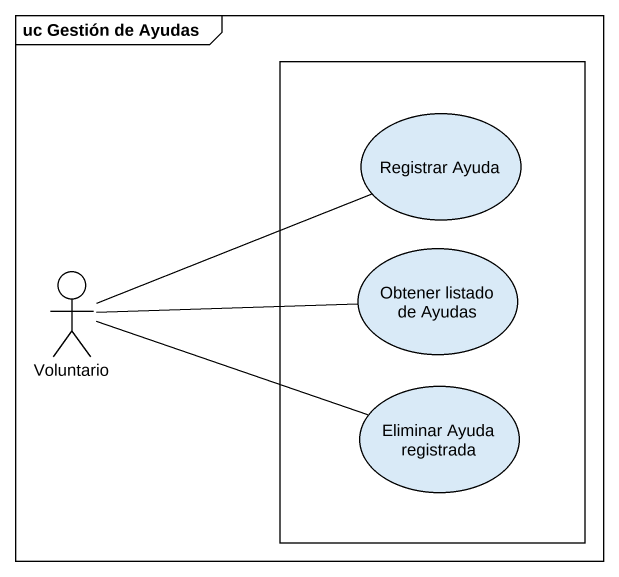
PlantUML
@startuml
mainframe uc Gestión de Ayudas
rectangle " " as rectangle1 {
  usecase "Registrar Ayuda" as Registrar_Ayuda
  usecase "Obtener listado de Ayudas" as Obtener_listado_de_Ayudas
  usecase "Eliminar Ayuda registrada" as Eliminar_Ayuda_registrada
}
actor Voluntario
Registrar_Ayuda -left- Voluntario
Obtener_listado_de_Ayudas -left- Voluntario
Eliminar_Ayuda_registrada -left- Voluntario
@enduml
